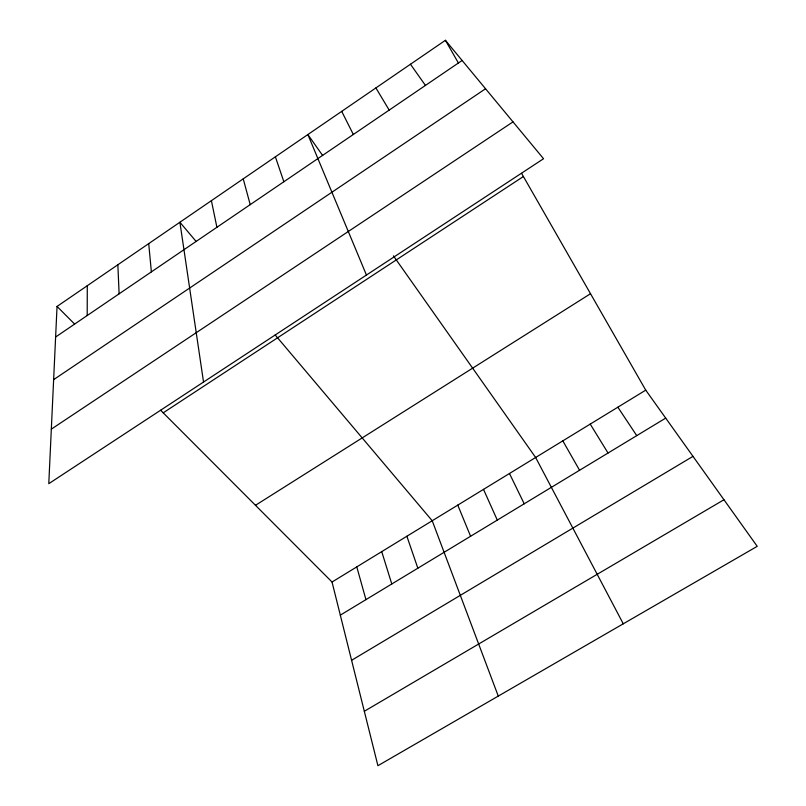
<?xml version="1.0" encoding="UTF-8"?>
<svg xmlns="http://www.w3.org/2000/svg" width="806" height="806" viewBox="0 0 806 806"><rect width="100%" height="100%" fill="white"/><g stroke="black" fill="none" stroke-linecap="round" stroke-linejoin="round"><path stroke-width="1.21" d="M87.199 315.549L87.29 285.707M57.045 306.441L48.783 483.681L543.546 158.732L445.406 40.3L57.045 306.441L74.545 323.982M55.614 337.029L462.12 60.47M53.629 379.656L485.555 88.751M51.322 429.145L513.009 121.877M163.205 412.833L523.406 176.514M255.482 505.302L590.526 293.716M332.042 582.023L645.737 390.144L757.217 546.337L377.913 765.7L332.042 582.023L160.626 410.244M340.313 615.159L665.696 418.113M351.587 660.305L692.989 456.357M364.322 711.275L723.959 499.74M196.029 241.326L179.899 222.244L203.535 382.044M275.199 334.994L432.218 520.747L498.269 696.092M410.466 64.248L425.447 85.416M322.652 155.508L307.872 134.552L366.448 275.037M393.429 255.855L535.637 457.486L623.27 623.804M617.859 407.191L636.74 435.643M590.224 424.097L608.036 453.032M375.898 87.935L389.187 110.079M445.406 40.3L458.463 63.1M521.593 173.35L645.737 390.144M562.81 440.862L579.574 470.261M341.704 111.369L353.34 134.471M509.473 473.495L524.212 503.79M483.509 489.373L497.292 520.092M457.768 505.12L470.593 536.272M406.879 536.242L417.84 568.21M275.38 156.817L283.863 181.743M381.732 551.626L391.787 583.987M356.786 566.88L365.944 599.644M243.231 178.851L250.213 204.643M211.404 200.664L216.905 227.292M148.717 243.614L151.367 271.884M117.847 264.771L119.117 293.837"/></g></svg>
